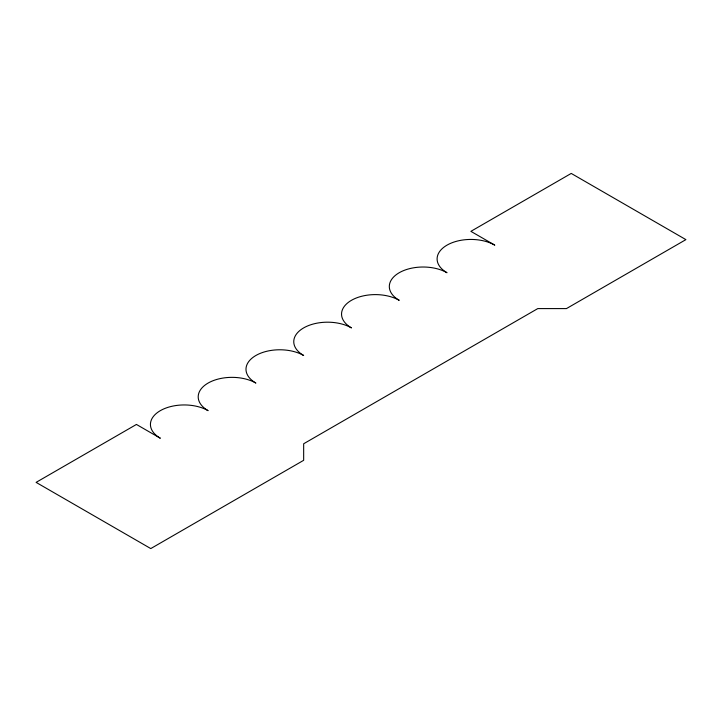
<?xml version="1.0" encoding="UTF-8"?>
<svg xmlns="http://www.w3.org/2000/svg" width="722" height="722" viewBox="0 0 722 722"><rect width="100%" height="100%" fill="white"/><g stroke="black" fill="none" stroke-linecap="round" stroke-linejoin="round"><path stroke-width="1.08" d="M136.44 424.446L36.1 482.377L150.772 548.576L303.664 460.311L303.664 443.759L537.782 308.592L566.454 308.592L685.9 239.623L571.228 173.424L470.888 231.347L494.787 245.146A33.79 19.503 0 0 0 446.999 245.146A33.79 19.503 0 0 0 446.999 272.726A33.79 19.503 0 0 0 399.221 272.726A33.79 19.503 0 0 0 399.221 300.316A33.79 19.503 0 0 0 351.443 300.316A33.79 19.503 0 0 0 351.443 327.896A33.79 19.503 0 0 0 303.664 327.896A33.79 19.503 0 0 0 303.664 355.486A33.79 19.503 0 0 0 255.886 355.486A33.79 19.503 0 0 0 255.886 383.066A33.79 19.503 0 0 0 208.107 383.066A33.79 19.503 0 0 0 208.107 410.656A33.79 19.503 0 0 0 160.329 410.656A33.79 19.503 0 0 0 160.329 438.236L136.44 424.446"/></g></svg>
